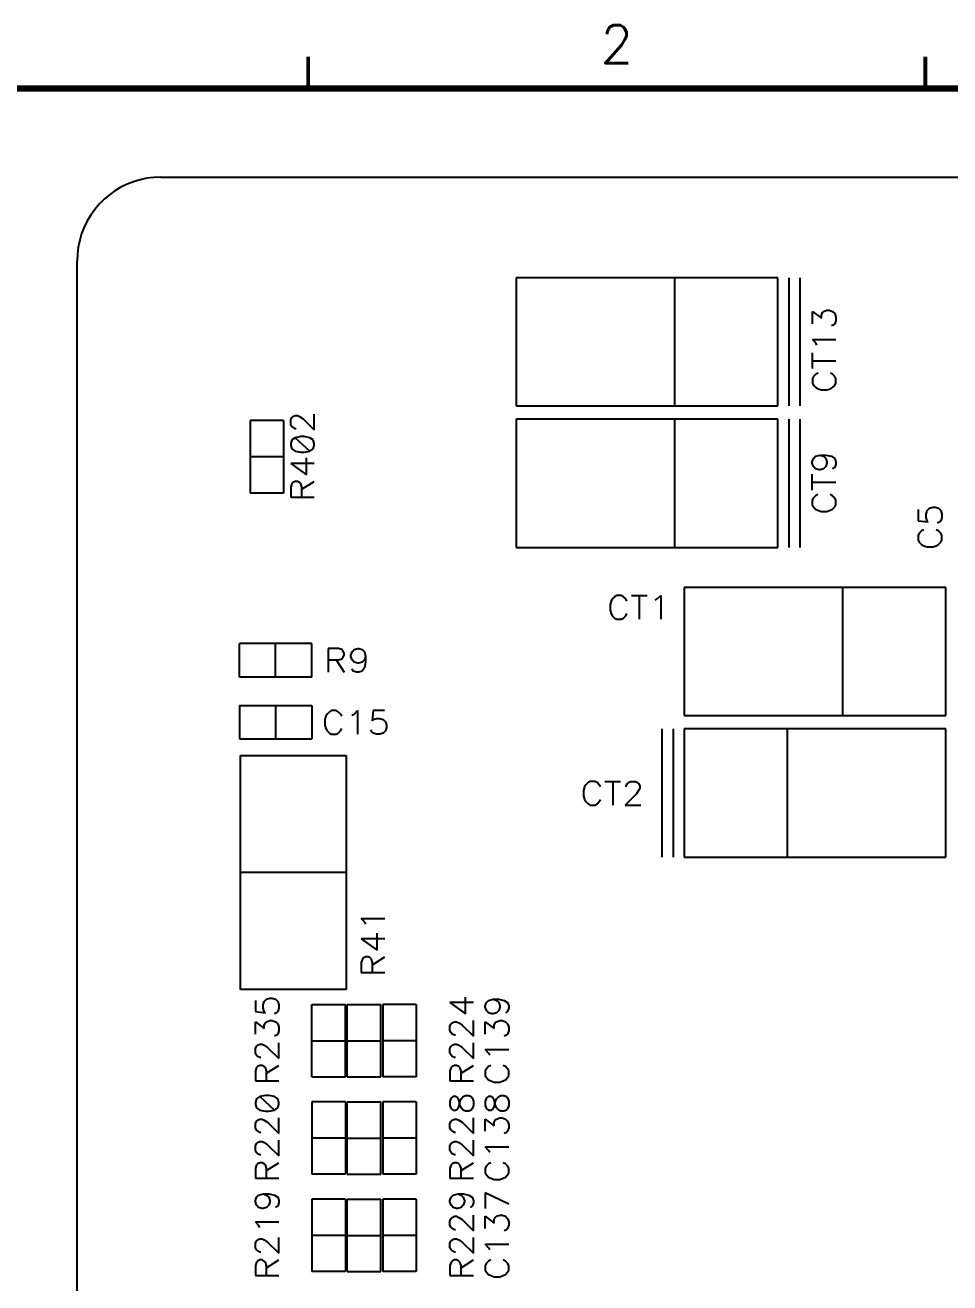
# Model space of a CAD drawing. Extents: x 295 to 953, y 10 to 290.
# Drawn here: x 518.4 to 591.4, y 190.7 to 290 of the extents above; entities that cross this region are included whole.
import ezdxf
from ezdxf.enums import TextEntityAlignment as Align

# ---------------------------------------------------------------- set-up
doc = ezdxf.new("R2010")
doc.units = 0
doc.header["$LTSCALE"] = 5
doc.header["$MEASUREMENT"] = 0
doc.layers.get('0').update_dxf_attribs({"linetype": 'CONTINUOUS', "lineweight": 25})
for name, color, linetype in [('DV-DPO-A6_BSK', 2, 'CONTINUOUS'), ('문자', 4, 'CONTINUOUS'), ('테두리', 3, 'CONTINUOUS')]:
    doc.layers.add(name, color=color, linetype=linetype)
doc.styles.get("Standard").update_dxf_attribs({"font": 'simplex.shx'})

# ---------------------------------------------------------------- blocks, each defined once
blk = doc.blocks.new('C')
at = {"layer": '테두리'}
for points, const_width in [([(63.75, 287.5), (63.75, 285)], 0.3), ([(112.5, 287.5), (112.5, 285)], 0.3), ([(15, 285), (15, 15), (405, 15), (405, 285), (15, 285)], 0.5)]:
    blk.add_lwpolyline(points, dxfattribs=dict(at, const_width=const_width))
at = {"layer": '문자'}
blk.add_text('2', height=3, dxfattribs=at).set_placement((88.125, 288.5), align=Align.MIDDLE)

msp = doc.modelspace()

# ---------------------------------------------------------------- linework, layer by layer
at = {"layer": 'DV-DPO-A6_BSK', "color": 7}
for p, q in [((525.937, 277.203), (525.467, 276.924)), ((526.428, 277.444), (525.937, 277.203)), ((526.937, 277.639), (526.428, 277.444)), ((527.462, 277.796), (526.937, 277.639)), ((527.993, 277.907), (527.462, 277.796)), ((528.535, 277.974), (527.993, 277.907)), ((529.077, 277.997), (528.535, 277.974)), ((529.077, 277.997), (845.877, 277.997)), ((524.612, 276.253), (524.227, 275.868)), ((525.026, 276.605), (524.612, 276.253)), ((525.467, 276.924), (525.026, 276.605)), ((523.869, 275.449), (523.556, 275.007)), ((524.227, 275.868), (523.869, 275.449)), ((523.277, 274.538), (523.036, 274.046)), ((523.556, 275.007), (523.277, 274.538)), ((522.835, 273.538), (522.684, 273.018)), ((523.036, 274.046), (522.835, 273.538)), ((522.567, 272.481), (522.5, 271.945)), ((522.684, 273.018), (522.567, 272.481)), ((522.5, 271.945), (522.478, 271.397)), ((522.478, 75.599), (522.478, 271.397)), ((577.832, 270.062), (557.151, 270.062)), ((557.151, 270.062), (557.151, 259.942)), ((569.691, 259.942), (569.691, 270.062)), ((577.832, 259.942), (577.832, 270.062)), ((578.71, 259.942), (578.71, 270.062)), ((579.593, 259.942), (579.593, 270.062)), ((580.554, 266.424), (580.554, 267.396)), ((580.554, 267.396), (581.263, 266.865)), ((581.263, 267.134), (581.353, 267.313)), ((581.263, 266.865), (581.263, 267.134)), ((581.353, 267.313), (581.442, 267.396)), ((581.442, 267.396), (581.705, 267.486)), ((581.705, 267.486), (581.884, 267.486)), ((581.884, 267.486), (582.146, 267.396)), ((582.146, 267.396), (582.325, 267.223)), ((582.325, 267.223), (582.414, 266.955)), ((582.236, 266.335), (582.062, 266.251)), ((582.325, 266.424), (582.236, 266.335)), ((582.414, 266.692), (582.325, 266.424)), ((582.414, 266.955), (582.414, 266.692)), ((580.822, 264.921), (580.554, 265.189)), ((580.554, 265.189), (582.414, 265.189)), ((580.911, 264.742), (580.822, 264.921)), ((580.554, 262.887), (580.554, 264.127)), ((580.554, 263.507), (582.414, 263.507)), ((580.643, 262.267), (580.554, 262.093)), ((580.822, 262.445), (580.643, 262.267)), ((581.001, 262.535), (580.822, 262.445)), ((582.146, 262.445), (581.973, 262.535)), ((582.325, 262.267), (582.146, 262.445)), ((582.414, 262.093), (582.325, 262.267)), ((580.554, 262.093), (580.554, 261.736)), ((580.554, 261.736), (580.643, 261.562)), ((580.643, 261.562), (580.822, 261.384)), ((580.822, 261.384), (581.001, 261.294)), ((581.001, 261.294), (581.263, 261.205)), ((581.263, 261.205), (581.705, 261.205)), ((581.705, 261.205), (581.973, 261.294)), ((581.973, 261.294), (582.146, 261.384)), ((582.146, 261.384), (582.325, 261.562)), ((582.325, 261.562), (582.414, 261.736)), ((582.414, 261.736), (582.414, 262.093)), ((539.521, 259.104), (539.7, 259.193)), ((539.7, 259.193), (539.879, 259.193)), ((539.879, 259.193), (540.052, 259.104)), ((541.203, 258.042), (541.203, 259.277)), ((557.151, 259.942), (577.832, 259.942)), ((536.135, 258.78), (536.135, 253.058)), ((538.778, 258.78), (536.135, 258.78)), ((538.778, 258.78), (538.778, 253.058)), ((539.348, 258.836), (539.437, 259.014)), ((539.348, 258.483), (539.348, 258.836)), ((539.437, 258.305), (539.348, 258.483)), ((539.437, 259.014), (539.521, 259.104)), ((539.521, 258.221), (539.437, 258.305)), ((539.7, 258.131), (539.521, 258.221)), ((540.052, 259.104), (540.32, 258.925)), ((540.32, 258.925), (541.203, 258.042)), ((577.832, 258.886), (557.151, 258.886)), ((557.151, 258.886), (557.151, 248.766)), ((569.691, 248.766), (569.691, 258.886)), ((577.832, 248.766), (577.832, 258.886)), ((578.71, 248.766), (578.71, 258.886)), ((579.593, 248.766), (579.593, 258.886)), ((539.437, 257.249), (539.348, 256.98)), ((539.7, 257.422), (539.437, 257.249)), ((539.789, 258.131), (539.7, 258.131)), ((540.141, 257.511), (539.7, 257.422)), ((539.7, 257.422), (540.851, 256.36)), ((540.409, 257.511), (540.141, 257.511)), ((540.851, 257.422), (540.409, 257.511)), ((541.114, 257.249), (540.851, 257.422)), ((541.203, 256.98), (541.114, 257.249)), ((539.348, 256.98), (539.348, 256.802)), ((539.348, 256.802), (539.437, 256.539)), ((539.437, 256.539), (539.7, 256.36)), ((539.7, 256.36), (540.141, 256.276)), ((540.141, 256.276), (540.409, 256.276)), ((540.409, 256.276), (540.851, 256.36)), ((540.851, 256.36), (541.114, 256.539)), ((541.114, 256.539), (541.203, 256.802)), ((541.203, 256.802), (541.203, 256.98)), ((538.778, 255.919), (536.135, 255.919)), ((541.203, 255.388), (539.348, 255.388)), ((539.348, 255.388), (540.583, 254.505)), ((540.583, 254.505), (540.583, 255.829)), ((580.542, 255.511), (580.632, 255.779)), ((580.542, 255.427), (580.542, 255.511)), ((580.632, 255.159), (580.542, 255.427)), ((580.632, 255.779), (580.811, 255.958)), ((580.811, 255.958), (581.168, 256.047)), ((581.168, 256.047), (581.431, 255.958)), ((581.168, 256.047), (581.61, 256.047)), ((581.431, 255.958), (581.61, 255.779)), ((581.61, 256.047), (582.057, 255.958)), ((581.61, 255.779), (581.699, 255.511)), ((581.699, 255.427), (581.61, 255.159)), ((581.699, 255.511), (581.699, 255.427)), ((582.057, 255.958), (582.325, 255.779)), ((582.325, 255.779), (582.409, 255.511)), ((582.409, 255.337), (582.325, 255.069)), ((582.409, 255.511), (582.409, 255.337)), ((580.542, 253.292), (580.542, 254.538)), ((580.811, 254.98), (580.632, 255.159)), ((581.079, 254.89), (580.811, 254.98)), ((581.168, 254.89), (581.079, 254.89)), ((581.431, 254.98), (581.168, 254.89)), ((581.61, 255.159), (581.431, 254.98)), ((582.325, 255.069), (582.146, 254.98)), ((539.437, 253.801), (539.348, 253.533)), ((539.348, 253.533), (539.348, 252.739)), ((539.521, 253.885), (539.437, 253.801)), ((539.7, 253.974), (539.521, 253.885)), ((539.879, 253.974), (539.7, 253.974)), ((540.052, 253.885), (539.879, 253.974)), ((540.141, 253.801), (540.052, 253.885)), ((540.231, 253.533), (540.141, 253.801)), ((540.231, 253.354), (541.203, 253.974)), ((540.231, 252.739), (540.231, 253.533)), ((580.542, 253.913), (582.409, 253.913)), ((538.778, 253.058), (536.135, 253.058)), ((539.348, 252.739), (541.203, 252.739)), ((580.632, 252.672), (580.542, 252.493)), ((580.542, 252.493), (580.542, 252.136)), ((580.811, 252.845), (580.632, 252.672)), ((580.99, 252.935), (580.811, 252.845)), ((582.146, 252.845), (581.967, 252.935)), ((582.325, 252.672), (582.146, 252.845)), ((582.409, 252.493), (582.325, 252.672)), ((582.409, 252.136), (582.409, 252.493)), ((580.542, 252.136), (580.632, 251.957)), ((580.632, 251.957), (580.811, 251.778)), ((580.811, 251.778), (580.99, 251.694)), ((580.99, 251.694), (581.258, 251.605)), ((581.258, 251.605), (581.699, 251.605)), ((581.699, 251.605), (581.967, 251.694)), ((581.967, 251.694), (582.146, 251.778)), ((582.146, 251.778), (582.325, 251.957)), ((582.325, 251.957), (582.409, 252.136)), ((588.908, 251.767), (588.908, 250.867)), ((589.534, 251.403), (589.623, 251.677)), ((589.534, 251.135), (589.534, 251.403)), ((589.623, 251.677), (589.802, 251.856)), ((589.802, 251.856), (590.076, 251.946)), ((590.076, 251.946), (590.254, 251.946)), ((590.254, 251.946), (590.523, 251.856)), ((590.523, 251.856), (590.701, 251.677)), ((590.701, 251.677), (590.791, 251.403)), ((590.791, 251.403), (590.791, 251.135)), ((588.908, 250.867), (589.712, 250.778)), ((589.623, 250.867), (589.534, 251.135)), ((589.712, 250.778), (589.623, 250.867)), ((590.612, 250.778), (590.433, 250.688)), ((590.701, 250.867), (590.612, 250.778)), ((590.791, 251.135), (590.701, 250.867)), ((588.997, 249.884), (588.908, 249.705)), ((588.908, 249.705), (588.908, 249.347)), ((588.908, 249.347), (588.997, 249.168)), ((589.176, 250.062), (588.997, 249.884)), ((589.355, 250.152), (589.176, 250.062)), ((590.523, 250.062), (590.344, 250.152)), ((590.701, 249.884), (590.523, 250.062)), ((590.791, 249.705), (590.701, 249.884)), ((590.701, 249.168), (590.791, 249.347)), ((590.791, 249.347), (590.791, 249.705)), ((557.151, 248.766), (577.832, 248.766)), ((588.997, 249.168), (589.176, 248.989)), ((589.176, 248.989), (589.355, 248.9)), ((589.355, 248.9), (589.623, 248.811)), ((589.623, 248.811), (590.076, 248.811)), ((590.076, 248.811), (590.344, 248.9)), ((590.344, 248.9), (590.523, 248.989)), ((590.523, 248.989), (590.701, 249.168)), ((591.104, 245.614), (570.423, 245.614)), ((570.423, 245.614), (570.423, 235.494)), ((582.962, 235.494), (582.962, 245.614)), ((591.104, 235.494), (591.104, 245.614)), ((564.661, 244.519), (564.572, 244.251)), ((564.751, 244.698), (564.661, 244.519)), ((564.93, 244.871), (564.751, 244.698)), ((565.103, 244.961), (564.93, 244.871)), ((565.46, 244.961), (565.103, 244.961)), ((565.639, 244.871), (565.46, 244.961)), ((565.818, 244.698), (565.639, 244.871)), ((565.902, 244.519), (565.818, 244.698)), ((566.26, 244.961), (567.506, 244.961)), ((566.88, 244.961), (566.88, 243.094)), ((568.126, 244.608), (568.305, 244.698)), ((568.305, 244.698), (568.573, 244.961)), ((568.573, 244.961), (568.573, 243.094)), ((564.572, 244.251), (564.572, 243.809)), ((564.572, 243.809), (564.661, 243.541)), ((564.661, 243.541), (564.751, 243.362)), ((564.751, 243.362), (564.93, 243.184)), ((565.639, 243.184), (565.818, 243.362)), ((565.818, 243.362), (565.902, 243.541)), ((564.93, 243.184), (565.103, 243.094)), ((565.103, 243.094), (565.46, 243.094)), ((565.46, 243.094), (565.639, 243.184)), ((541.013, 241.177), (535.296, 241.177)), ((535.296, 238.534), (535.296, 241.177)), ((538.152, 238.534), (538.152, 241.177)), ((541.013, 238.534), (541.013, 241.177)), ((543.114, 240.786), (542.309, 240.786)), ((542.309, 240.786), (542.309, 238.909)), ((543.382, 240.697), (543.114, 240.786)), ((543.472, 240.607), (543.382, 240.697)), ((543.561, 240.429), (543.472, 240.607)), ((543.561, 240.25), (543.561, 240.429)), ((544.103, 240.25), (544.193, 240.518)), ((544.193, 240.518), (544.371, 240.697)), ((544.371, 240.697), (544.64, 240.786)), ((544.64, 240.786), (544.729, 240.786)), ((544.729, 240.786), (544.997, 240.697)), ((544.997, 240.697), (545.176, 240.518)), ((545.176, 240.518), (545.265, 240.16)), ((542.309, 239.892), (543.114, 239.892)), ((542.935, 239.892), (543.561, 238.909)), ((543.114, 239.892), (543.382, 239.982)), ((543.382, 239.982), (543.472, 240.071)), ((543.472, 240.071), (543.561, 240.25)), ((544.103, 240.16), (544.103, 240.25)), ((544.193, 239.892), (544.103, 240.16)), ((544.371, 239.713), (544.193, 239.892)), ((544.64, 239.624), (544.371, 239.713)), ((544.729, 239.624), (544.64, 239.624)), ((544.997, 239.713), (544.729, 239.624)), ((545.176, 239.892), (544.997, 239.713)), ((545.265, 240.16), (545.176, 239.892)), ((545.265, 239.713), (545.176, 239.266)), ((545.265, 240.16), (545.265, 239.713)), ((541.013, 238.534), (535.296, 238.534)), ((544.282, 238.998), (544.193, 239.177)), ((544.55, 238.909), (544.282, 238.998)), ((544.729, 238.909), (544.55, 238.909)), ((544.997, 238.998), (544.729, 238.909)), ((545.176, 239.266), (544.997, 238.998)), ((535.296, 236.288), (541.013, 236.288)), ((535.296, 236.288), (535.296, 233.645)), ((538.152, 236.288), (538.152, 233.645)), ((541.013, 236.288), (541.013, 233.645)), ((542.131, 235.433), (542.047, 235.17)), ((542.22, 235.612), (542.131, 235.433)), ((542.399, 235.791), (542.22, 235.612)), ((542.578, 235.88), (542.399, 235.791)), ((542.93, 235.88), (542.578, 235.88)), ((543.108, 235.791), (542.93, 235.88)), ((543.287, 235.612), (543.108, 235.791)), ((543.377, 235.433), (543.287, 235.612)), ((544.176, 235.522), (544.355, 235.612)), ((544.355, 235.612), (544.617, 235.88)), ((544.617, 235.88), (544.617, 234.014)), ((545.863, 235.88), (545.774, 235.081)), ((546.752, 235.88), (545.863, 235.88)), ((570.423, 235.494), (591.104, 235.494)), ((542.047, 235.17), (542.047, 234.723)), ((542.047, 234.723), (542.131, 234.461)), ((542.131, 234.461), (542.22, 234.282)), ((543.287, 234.282), (543.377, 234.461)), ((545.774, 234.192), (545.685, 234.371)), ((545.774, 235.081), (545.863, 235.17)), ((545.863, 235.17), (546.126, 235.26)), ((546.126, 235.26), (546.394, 235.26)), ((546.394, 235.26), (546.662, 235.17)), ((546.662, 235.17), (546.836, 234.992)), ((546.836, 234.992), (546.925, 234.723)), ((546.925, 234.55), (546.836, 234.282)), ((546.925, 234.723), (546.925, 234.55)), ((568.662, 234.438), (568.662, 224.318)), ((569.545, 234.438), (569.545, 224.318)), ((591.104, 234.438), (570.423, 234.438)), ((570.423, 234.438), (570.423, 224.318)), ((578.564, 234.438), (578.564, 224.318)), ((591.104, 224.318), (591.104, 234.438)), ((535.296, 233.645), (541.013, 233.645)), ((542.22, 234.282), (542.399, 234.103)), ((542.399, 234.103), (542.578, 234.014)), ((542.578, 234.014), (542.93, 234.014)), ((542.93, 234.014), (543.108, 234.103)), ((543.108, 234.103), (543.287, 234.282)), ((545.863, 234.103), (545.774, 234.192)), ((546.126, 234.014), (545.863, 234.103)), ((546.394, 234.014), (546.126, 234.014)), ((546.662, 234.103), (546.394, 234.014)), ((546.836, 234.282), (546.662, 234.103)), ((535.369, 213.852), (535.369, 232.332)), ((535.369, 232.332), (543.734, 232.332)), ((543.734, 232.332), (543.734, 213.852)), ((562.566, 229.851), (562.476, 229.582)), ((562.476, 229.582), (562.476, 229.141)), ((562.655, 230.029), (562.566, 229.851)), ((562.834, 230.203), (562.655, 230.029)), ((563.007, 230.292), (562.834, 230.203)), ((563.365, 230.292), (563.007, 230.292)), ((563.544, 230.203), (563.365, 230.292)), ((563.723, 230.029), (563.544, 230.203)), ((563.806, 229.851), (563.723, 230.029)), ((564.164, 230.292), (565.41, 230.292)), ((564.784, 230.292), (564.784, 228.426)), ((565.852, 229.94), (565.941, 230.119)), ((565.852, 229.851), (565.852, 229.94)), ((565.941, 230.119), (566.03, 230.203)), ((566.03, 230.203), (566.209, 230.292)), ((566.209, 230.292), (566.561, 230.292)), ((566.561, 230.292), (566.74, 230.203)), ((566.83, 229.582), (566.651, 229.314)), ((566.74, 230.203), (566.83, 230.119)), ((566.83, 230.119), (566.919, 229.94)), ((566.919, 229.761), (566.83, 229.582)), ((566.919, 229.94), (566.919, 229.761)), ((562.476, 229.141), (562.566, 228.873)), ((562.566, 228.873), (562.655, 228.694)), ((562.655, 228.694), (562.834, 228.515)), ((562.834, 228.515), (563.007, 228.426)), ((563.007, 228.426), (563.365, 228.426)), ((563.365, 228.426), (563.544, 228.515)), ((563.544, 228.515), (563.723, 228.694)), ((563.723, 228.694), (563.806, 228.873)), ((566.651, 229.314), (565.762, 228.426)), ((565.762, 228.426), (567.008, 228.426)), ((570.423, 224.318), (591.104, 224.318)), ((543.734, 223.089), (535.369, 223.089)), ((545.193, 219.189), (544.925, 219.457)), ((544.925, 219.457), (546.791, 219.457)), ((545.277, 219.01), (545.193, 219.189)), ((546.791, 217.859), (544.925, 217.859)), ((544.925, 217.859), (546.165, 216.97)), ((546.165, 216.97), (546.165, 218.3)), ((545.014, 216.261), (544.925, 215.992)), ((544.925, 215.992), (544.925, 215.193)), ((545.103, 216.35), (545.014, 216.261)), ((545.277, 216.439), (545.103, 216.35)), ((545.455, 216.439), (545.277, 216.439)), ((545.634, 216.35), (545.455, 216.439)), ((545.724, 216.261), (545.634, 216.35)), ((545.813, 215.992), (545.724, 216.261)), ((545.813, 215.814), (546.791, 216.439)), ((545.813, 215.193), (545.813, 215.992)), ((544.925, 215.193), (546.791, 215.193)), ((543.734, 213.852), (535.369, 213.852)), ((536.554, 213.003), (536.554, 212.12)), ((537.174, 212.651), (537.258, 212.913)), ((537.174, 212.382), (537.174, 212.651)), ((537.258, 212.913), (537.437, 213.092)), ((537.437, 213.092), (537.699, 213.176)), ((537.699, 213.176), (537.878, 213.176)), ((537.878, 213.176), (538.146, 213.092)), ((538.146, 213.092), (538.32, 212.913)), ((538.32, 212.913), (538.409, 212.651)), ((538.409, 212.651), (538.409, 212.382)), ((541.024, 206.957), (541.024, 212.679)), ((541.024, 212.679), (543.667, 212.679)), ((543.667, 206.957), (543.667, 212.679)), ((543.818, 206.957), (543.818, 212.679)), ((543.818, 212.679), (546.461, 212.679)), ((546.461, 206.957), (546.461, 212.679)), ((546.612, 212.679), (546.612, 206.957)), ((549.255, 212.679), (546.612, 212.679)), ((549.255, 212.679), (549.255, 206.957)), ((553.776, 212.824), (551.921, 212.824)), ((551.921, 212.824), (553.156, 211.941)), ((553.156, 211.941), (553.156, 213.265)), ((554.715, 212.561), (554.804, 212.824)), ((554.715, 212.472), (554.715, 212.561)), ((554.804, 212.824), (554.977, 213.003)), ((554.977, 213.003), (555.335, 213.092)), ((555.335, 213.092), (555.598, 213.003)), ((555.335, 213.092), (555.776, 213.092)), ((555.598, 213.003), (555.776, 212.824)), ((555.776, 213.092), (556.218, 213.003)), ((555.776, 212.824), (555.86, 212.561)), ((555.86, 212.561), (555.86, 212.472)), ((556.218, 213.003), (556.481, 212.824)), ((556.481, 212.824), (556.57, 212.561)), ((556.57, 212.561), (556.57, 212.382)), ((536.554, 212.12), (537.347, 212.03)), ((537.258, 212.12), (537.174, 212.382)), ((537.347, 212.03), (537.258, 212.12)), ((538.23, 212.03), (538.057, 211.941)), ((538.32, 212.12), (538.23, 212.03)), ((538.409, 212.382), (538.32, 212.12)), ((554.804, 212.204), (554.715, 212.472)), ((554.977, 212.03), (554.804, 212.204)), ((555.246, 211.941), (554.977, 212.03)), ((555.335, 211.941), (555.246, 211.941)), ((555.598, 212.03), (555.335, 211.941)), ((555.776, 212.204), (555.598, 212.03)), ((555.86, 212.472), (555.776, 212.204)), ((556.481, 212.12), (556.307, 212.03)), ((556.57, 212.382), (556.481, 212.12)), ((536.554, 210.348), (536.554, 211.321)), ((536.554, 211.321), (537.258, 210.79)), ((537.258, 211.058), (537.347, 211.231)), ((537.258, 210.79), (537.258, 211.058)), ((537.347, 211.231), (537.437, 211.321)), ((537.437, 211.321), (537.699, 211.41)), ((537.699, 211.41), (537.878, 211.41)), ((537.878, 211.41), (538.146, 211.321)), ((538.146, 211.321), (538.32, 211.148)), ((538.32, 211.148), (538.409, 210.879)), ((538.409, 210.617), (538.32, 210.348)), ((538.409, 210.879), (538.409, 210.617)), ((551.921, 210.969), (552.01, 211.148)), ((551.921, 210.617), (551.921, 210.969)), ((552.01, 210.438), (551.921, 210.617)), ((552.01, 211.148), (552.094, 211.231)), ((552.094, 211.231), (552.273, 211.321)), ((552.273, 211.321), (552.452, 211.321)), ((552.452, 211.321), (552.625, 211.231)), ((552.625, 211.231), (552.893, 211.058)), ((552.893, 211.058), (553.776, 210.175)), ((553.776, 210.175), (553.776, 211.41)), ((554.715, 210.348), (554.715, 211.321)), ((554.715, 211.321), (555.419, 210.79)), ((555.419, 211.058), (555.508, 211.231)), ((555.419, 210.79), (555.419, 211.058)), ((555.508, 211.231), (555.598, 211.321)), ((555.598, 211.321), (555.86, 211.41)), ((555.86, 211.41), (556.039, 211.41)), ((556.039, 211.41), (556.307, 211.321)), ((556.307, 211.321), (556.481, 211.148)), ((556.481, 211.148), (556.57, 210.879)), ((556.57, 210.617), (556.481, 210.348)), ((556.57, 210.879), (556.57, 210.617)), ((536.727, 209.466), (536.906, 209.555)), ((536.906, 209.555), (537.085, 209.555)), ((537.085, 209.555), (537.258, 209.466)), ((538.23, 210.259), (538.057, 210.175)), ((538.32, 210.348), (538.23, 210.259)), ((538.409, 208.404), (538.409, 209.644)), ((541.024, 209.818), (543.667, 209.818)), ((543.818, 209.818), (546.461, 209.818)), ((549.255, 209.818), (546.612, 209.818)), ((552.094, 210.348), (552.01, 210.438)), ((552.273, 210.259), (552.094, 210.348)), ((552.094, 209.466), (552.273, 209.555)), ((552.362, 210.259), (552.273, 210.259)), ((552.273, 209.555), (552.452, 209.555)), ((552.452, 209.555), (552.625, 209.466)), ((553.776, 208.404), (553.776, 209.644)), ((556.391, 210.259), (556.218, 210.175)), ((556.481, 210.348), (556.391, 210.259)), ((536.554, 209.203), (536.643, 209.376)), ((536.554, 208.845), (536.554, 209.203)), ((536.643, 208.672), (536.554, 208.845)), ((536.643, 209.376), (536.727, 209.466)), ((536.727, 208.583), (536.643, 208.672)), ((536.906, 208.493), (536.727, 208.583)), ((537.258, 209.466), (537.526, 209.287)), ((537.526, 209.287), (538.409, 208.404)), ((551.921, 209.203), (552.01, 209.376)), ((551.921, 208.845), (551.921, 209.203)), ((552.01, 208.672), (551.921, 208.845)), ((552.01, 209.376), (552.094, 209.466)), ((552.094, 208.583), (552.01, 208.672)), ((552.273, 208.493), (552.094, 208.583)), ((552.625, 209.466), (552.893, 209.287)), ((552.893, 209.287), (553.776, 208.404)), ((554.977, 208.845), (554.715, 209.114)), ((554.715, 209.114), (556.57, 209.114)), ((555.067, 208.672), (554.977, 208.845)), ((536.643, 207.7), (536.554, 207.432)), ((536.727, 207.784), (536.643, 207.7)), ((536.906, 207.873), (536.727, 207.784)), ((536.995, 208.493), (536.906, 208.493)), ((537.085, 207.873), (536.906, 207.873)), ((537.258, 207.784), (537.085, 207.873)), ((537.347, 207.7), (537.258, 207.784)), ((537.437, 207.432), (537.347, 207.7)), ((537.437, 207.253), (538.409, 207.873)), ((552.01, 207.7), (551.921, 207.432)), ((552.094, 207.784), (552.01, 207.7)), ((552.273, 207.873), (552.094, 207.784)), ((552.362, 208.493), (552.273, 208.493)), ((552.452, 207.873), (552.273, 207.873)), ((552.625, 207.784), (552.452, 207.873)), ((552.714, 207.7), (552.625, 207.784)), ((552.804, 207.432), (552.714, 207.7)), ((552.804, 207.253), (553.776, 207.873)), ((554.804, 207.61), (554.715, 207.432)), ((554.977, 207.784), (554.804, 207.61)), ((555.156, 207.873), (554.977, 207.784)), ((556.307, 207.784), (556.128, 207.873)), ((556.481, 207.61), (556.307, 207.784)), ((556.57, 207.432), (556.481, 207.61)), ((536.554, 207.432), (536.554, 206.638)), ((536.554, 206.638), (538.409, 206.638)), ((537.437, 206.638), (537.437, 207.432)), ((541.024, 206.957), (543.667, 206.957)), ((543.818, 206.957), (546.461, 206.957)), ((549.255, 206.957), (546.612, 206.957)), ((551.921, 207.432), (551.921, 206.638)), ((551.921, 206.638), (553.776, 206.638)), ((552.804, 206.638), (552.804, 207.432)), ((554.715, 207.432), (554.715, 207.079)), ((554.715, 207.079), (554.804, 206.901)), ((554.804, 206.901), (554.977, 206.727)), ((554.977, 206.727), (555.156, 206.638)), ((555.156, 206.638), (555.419, 206.549)), ((555.419, 206.549), (555.86, 206.549)), ((555.86, 206.549), (556.128, 206.638)), ((556.128, 206.638), (556.307, 206.727)), ((556.307, 206.727), (556.481, 206.901)), ((556.481, 206.901), (556.57, 207.079)), ((556.57, 207.079), (556.57, 207.432)), ((536.643, 205.23), (536.554, 204.967)), ((536.554, 204.967), (536.554, 204.788)), ((536.554, 204.788), (536.643, 204.52)), ((536.906, 205.409), (536.643, 205.23)), ((537.347, 205.492), (536.906, 205.409)), ((536.906, 205.409), (538.057, 204.347)), ((537.615, 205.492), (537.347, 205.492)), ((538.057, 205.409), (537.615, 205.492)), ((538.32, 205.23), (538.057, 205.409)), ((538.409, 204.967), (538.32, 205.23)), ((538.32, 204.52), (538.409, 204.788)), ((538.409, 204.788), (538.409, 204.967)), ((541.024, 204.995), (541.024, 199.273)), ((543.667, 204.995), (541.024, 204.995)), ((543.667, 204.995), (543.667, 199.273)), ((543.818, 199.273), (543.818, 204.995)), ((543.818, 204.995), (546.461, 204.995)), ((546.461, 199.273), (546.461, 204.995)), ((546.612, 204.995), (546.612, 199.273)), ((549.255, 204.995), (546.612, 204.995)), ((549.255, 204.995), (549.255, 199.273)), ((552.01, 205.319), (551.921, 205.051)), ((551.921, 205.051), (551.921, 204.699)), ((551.921, 204.699), (552.01, 204.436)), ((552.183, 205.409), (552.01, 205.319)), ((552.362, 205.409), (552.183, 205.409)), ((552.541, 205.319), (552.362, 205.409)), ((552.625, 205.14), (552.541, 205.319)), ((552.541, 204.436), (552.625, 204.61)), ((552.714, 204.788), (552.625, 205.14)), ((552.625, 204.61), (552.714, 204.967)), ((552.714, 204.967), (552.804, 205.23)), ((552.804, 204.52), (552.714, 204.788)), ((552.804, 205.23), (552.982, 205.409)), ((552.982, 205.409), (553.156, 205.492)), ((553.156, 205.492), (553.424, 205.492)), ((553.424, 205.492), (553.597, 205.409)), ((553.597, 205.409), (553.687, 205.319)), ((553.687, 205.319), (553.776, 205.051)), ((553.776, 204.699), (553.687, 204.436)), ((553.776, 205.051), (553.776, 204.699)), ((554.804, 205.319), (554.715, 205.051)), ((554.715, 205.051), (554.715, 204.699)), ((554.715, 204.699), (554.804, 204.436)), ((554.977, 205.409), (554.804, 205.319)), ((555.156, 205.409), (554.977, 205.409)), ((555.335, 205.319), (555.156, 205.409)), ((555.419, 205.14), (555.335, 205.319)), ((555.335, 204.436), (555.419, 204.61)), ((555.508, 204.788), (555.419, 205.14)), ((555.419, 204.61), (555.508, 204.967)), ((555.508, 204.967), (555.598, 205.23)), ((555.598, 204.52), (555.508, 204.788)), ((555.598, 205.23), (555.776, 205.409)), ((555.776, 205.409), (555.95, 205.492)), ((555.95, 205.492), (556.218, 205.492)), ((556.218, 205.492), (556.391, 205.409)), ((556.391, 205.409), (556.481, 205.319)), ((556.481, 205.319), (556.57, 205.051)), ((556.57, 204.699), (556.481, 204.436)), ((556.57, 205.051), (556.57, 204.699)), ((536.643, 204.52), (536.906, 204.347)), ((536.727, 203.548), (536.906, 203.637)), ((536.906, 204.347), (537.347, 204.258)), ((536.906, 203.637), (537.085, 203.637)), ((537.085, 203.637), (537.258, 203.548)), ((537.347, 204.258), (537.615, 204.258)), ((537.615, 204.258), (538.057, 204.347)), ((538.057, 204.347), (538.32, 204.52)), ((538.409, 202.492), (538.409, 203.727)), ((552.01, 204.436), (552.183, 204.347)), ((552.094, 203.548), (552.273, 203.637)), ((552.183, 204.347), (552.362, 204.347)), ((552.273, 203.637), (552.452, 203.637)), ((552.362, 204.347), (552.541, 204.436)), ((552.452, 203.637), (552.625, 203.548)), ((552.982, 204.347), (552.804, 204.52)), ((553.156, 204.258), (552.982, 204.347)), ((553.424, 204.258), (553.156, 204.258)), ((553.597, 204.347), (553.424, 204.258)), ((553.687, 204.436), (553.597, 204.347)), ((553.776, 202.492), (553.776, 203.727)), ((554.715, 202.665), (554.715, 203.637)), ((554.715, 203.637), (555.419, 203.106)), ((554.804, 204.436), (554.977, 204.347)), ((554.977, 204.347), (555.156, 204.347)), ((555.156, 204.347), (555.335, 204.436)), ((555.508, 203.548), (555.598, 203.637)), ((555.776, 204.347), (555.598, 204.52)), ((555.598, 203.637), (555.86, 203.727)), ((555.95, 204.258), (555.776, 204.347)), ((555.86, 203.727), (556.039, 203.727)), ((556.218, 204.258), (555.95, 204.258)), ((556.039, 203.727), (556.307, 203.637)), ((556.391, 204.347), (556.218, 204.258)), ((556.307, 203.637), (556.481, 203.464)), ((556.481, 204.436), (556.391, 204.347)), ((536.554, 203.285), (536.643, 203.464)), ((536.554, 202.933), (536.554, 203.285)), ((536.643, 202.754), (536.554, 202.933)), ((536.643, 203.464), (536.727, 203.548)), ((536.727, 202.665), (536.643, 202.754)), ((536.906, 202.576), (536.727, 202.665)), ((536.995, 202.576), (536.906, 202.576)), ((537.258, 203.548), (537.526, 203.375)), ((537.526, 203.375), (538.409, 202.492)), ((551.921, 203.285), (552.01, 203.464)), ((551.921, 202.933), (551.921, 203.285)), ((552.01, 202.754), (551.921, 202.933)), ((552.01, 203.464), (552.094, 203.548)), ((552.094, 202.665), (552.01, 202.754)), ((552.273, 202.576), (552.094, 202.665)), ((552.362, 202.576), (552.273, 202.576)), ((552.625, 203.548), (552.893, 203.375)), ((552.893, 203.375), (553.776, 202.492)), ((555.419, 203.375), (555.508, 203.548)), ((555.419, 203.106), (555.419, 203.375)), ((556.391, 202.576), (556.218, 202.492)), ((556.481, 202.665), (556.391, 202.576)), ((556.481, 203.464), (556.57, 203.196)), ((556.57, 202.933), (556.481, 202.665)), ((556.57, 203.196), (556.57, 202.933)), ((536.554, 201.519), (536.643, 201.693)), ((536.643, 201.693), (536.727, 201.782)), ((536.727, 201.782), (536.906, 201.871)), ((536.906, 201.871), (537.085, 201.871)), ((537.085, 201.871), (537.258, 201.782)), ((537.258, 201.782), (537.526, 201.603)), ((537.526, 201.603), (538.409, 200.72)), ((538.409, 200.72), (538.409, 201.961)), ((543.667, 202.134), (541.024, 202.134)), ((543.818, 202.134), (546.461, 202.134)), ((549.255, 202.134), (546.612, 202.134)), ((551.921, 201.519), (552.01, 201.693)), ((552.01, 201.693), (552.094, 201.782)), ((552.094, 201.782), (552.273, 201.871)), ((552.273, 201.871), (552.452, 201.871)), ((552.452, 201.871), (552.625, 201.782)), ((552.625, 201.782), (552.893, 201.603)), ((552.893, 201.603), (553.776, 200.72)), ((553.776, 200.72), (553.776, 201.961)), ((536.554, 201.162), (536.554, 201.519)), ((536.643, 200.989), (536.554, 201.162)), ((536.727, 200.899), (536.643, 200.989)), ((536.906, 200.81), (536.727, 200.899)), ((536.995, 200.81), (536.906, 200.81)), ((551.921, 201.162), (551.921, 201.519)), ((552.01, 200.989), (551.921, 201.162)), ((552.094, 200.899), (552.01, 200.989)), ((552.273, 200.81), (552.094, 200.899)), ((552.362, 200.81), (552.273, 200.81)), ((554.977, 201.162), (554.715, 201.43)), ((554.715, 201.43), (556.57, 201.43)), ((555.067, 200.989), (554.977, 201.162)), ((536.643, 200.016), (536.554, 199.748)), ((536.554, 199.748), (536.554, 198.955)), ((536.727, 200.1), (536.643, 200.016)), ((536.906, 200.189), (536.727, 200.1)), ((537.085, 200.189), (536.906, 200.189)), ((537.258, 200.1), (537.085, 200.189)), ((537.347, 200.016), (537.258, 200.1)), ((537.437, 199.748), (537.347, 200.016)), ((537.437, 199.569), (538.409, 200.189)), ((537.437, 198.955), (537.437, 199.748)), ((552.01, 200.016), (551.921, 199.748)), ((551.921, 199.748), (551.921, 198.955)), ((552.094, 200.1), (552.01, 200.016)), ((552.273, 200.189), (552.094, 200.1)), ((552.452, 200.189), (552.273, 200.189)), ((552.625, 200.1), (552.452, 200.189)), ((552.714, 200.016), (552.625, 200.1)), ((552.804, 199.748), (552.714, 200.016)), ((552.804, 199.569), (553.776, 200.189)), ((552.804, 198.955), (552.804, 199.748)), ((554.804, 199.927), (554.715, 199.748)), ((554.715, 199.748), (554.715, 199.396)), ((554.977, 200.1), (554.804, 199.927)), ((555.156, 200.189), (554.977, 200.1)), ((556.307, 200.1), (556.128, 200.189)), ((556.481, 199.927), (556.307, 200.1)), ((556.57, 199.748), (556.481, 199.927)), ((556.57, 199.396), (556.57, 199.748)), ((536.554, 198.955), (538.409, 198.955)), ((543.667, 199.273), (541.024, 199.273)), ((543.818, 199.273), (546.461, 199.273)), ((549.255, 199.273), (546.612, 199.273)), ((551.921, 198.955), (553.776, 198.955)), ((554.715, 199.396), (554.804, 199.217)), ((554.804, 199.217), (554.977, 199.044)), ((554.977, 199.044), (555.156, 198.955)), ((555.156, 198.955), (555.419, 198.865)), ((555.419, 198.865), (555.86, 198.865)), ((555.86, 198.865), (556.128, 198.955)), ((556.128, 198.955), (556.307, 199.044)), ((556.307, 199.044), (556.481, 199.217)), ((556.481, 199.217), (556.57, 199.396)), ((536.643, 197.457), (536.816, 197.636)), ((536.816, 197.636), (537.174, 197.725)), ((537.174, 197.725), (537.437, 197.636)), ((537.174, 197.725), (537.615, 197.725)), ((537.437, 197.636), (537.615, 197.457)), ((537.615, 197.725), (538.057, 197.636)), ((538.057, 197.636), (538.32, 197.457)), ((552.01, 197.457), (552.183, 197.636)), ((552.183, 197.636), (552.541, 197.725)), ((552.541, 197.725), (552.804, 197.636)), ((552.541, 197.725), (552.982, 197.725)), ((552.804, 197.636), (552.982, 197.457)), ((552.982, 197.725), (553.424, 197.636)), ((553.424, 197.636), (553.687, 197.457)), ((556.57, 196.926), (554.715, 197.809)), ((554.715, 197.809), (554.715, 196.574)), ((536.554, 197.194), (536.643, 197.457)), ((536.554, 197.105), (536.554, 197.194)), ((536.643, 196.837), (536.554, 197.105)), ((536.816, 196.663), (536.643, 196.837)), ((537.085, 196.574), (536.816, 196.663)), ((537.437, 196.663), (537.174, 196.574)), ((537.615, 196.837), (537.437, 196.663)), ((537.615, 197.457), (537.699, 197.194)), ((537.699, 197.105), (537.615, 196.837)), ((537.699, 197.194), (537.699, 197.105)), ((538.32, 196.753), (538.146, 196.663)), ((538.32, 197.457), (538.409, 197.194)), ((538.409, 197.015), (538.32, 196.753)), ((538.409, 197.194), (538.409, 197.015)), ((541.024, 197.312), (541.024, 191.59)), ((543.667, 197.312), (541.024, 197.312)), ((543.667, 197.312), (543.667, 191.59)), ((543.818, 191.59), (543.818, 197.312)), ((543.818, 197.312), (546.461, 197.312)), ((546.461, 191.59), (546.461, 197.312)), ((546.612, 197.312), (546.612, 191.59)), ((549.255, 197.312), (546.612, 197.312)), ((549.255, 197.312), (549.255, 191.59)), ((551.921, 197.194), (552.01, 197.457)), ((551.921, 197.105), (551.921, 197.194)), ((552.01, 196.837), (551.921, 197.105)), ((552.183, 196.663), (552.01, 196.837)), ((552.452, 196.574), (552.183, 196.663)), ((552.804, 196.663), (552.541, 196.574)), ((552.982, 196.837), (552.804, 196.663)), ((552.982, 197.457), (553.066, 197.194)), ((553.066, 197.105), (552.982, 196.837)), ((553.066, 197.194), (553.066, 197.105)), ((553.687, 196.753), (553.513, 196.663)), ((553.687, 197.457), (553.776, 197.194)), ((553.776, 197.015), (553.687, 196.753)), ((553.776, 197.194), (553.776, 197.015)), ((537.174, 196.574), (537.085, 196.574)), ((551.921, 195.602), (552.01, 195.781)), ((552.01, 195.781), (552.094, 195.864)), ((552.094, 195.864), (552.273, 195.954)), ((552.273, 195.954), (552.452, 195.954)), ((552.541, 196.574), (552.452, 196.574)), ((552.452, 195.954), (552.625, 195.864)), ((552.625, 195.864), (552.893, 195.691)), ((552.893, 195.691), (553.776, 194.808)), ((553.776, 194.808), (553.776, 196.043)), ((554.715, 194.981), (554.715, 195.954)), ((554.715, 195.954), (555.419, 195.423)), ((555.419, 195.691), (555.508, 195.864)), ((555.419, 195.423), (555.419, 195.691)), ((555.508, 195.864), (555.598, 195.954)), ((555.598, 195.954), (555.86, 196.043)), ((555.86, 196.043), (556.039, 196.043)), ((556.039, 196.043), (556.307, 195.954)), ((556.307, 195.954), (556.481, 195.781)), ((556.481, 195.781), (556.57, 195.512)), ((536.816, 195.25), (536.554, 195.512)), ((536.554, 195.512), (538.409, 195.512)), ((536.906, 195.071), (536.816, 195.25)), ((551.921, 195.25), (551.921, 195.602)), ((552.01, 195.071), (551.921, 195.25)), ((552.094, 194.981), (552.01, 195.071)), ((552.273, 194.892), (552.094, 194.981)), ((552.362, 194.892), (552.273, 194.892)), ((556.391, 194.892), (556.218, 194.808)), ((556.481, 194.981), (556.391, 194.892)), ((556.57, 195.25), (556.481, 194.981)), ((556.57, 195.512), (556.57, 195.25)), ((536.554, 193.836), (536.643, 194.009)), ((536.554, 193.478), (536.554, 193.836)), ((536.643, 194.009), (536.727, 194.099)), ((536.727, 194.099), (536.906, 194.188)), ((536.906, 194.188), (537.085, 194.188)), ((537.085, 194.188), (537.258, 194.099)), ((537.258, 194.099), (537.526, 193.92)), ((537.526, 193.92), (538.409, 193.037)), ((538.409, 193.037), (538.409, 194.277)), ((543.667, 194.451), (541.024, 194.451)), ((543.818, 194.451), (546.461, 194.451)), ((549.255, 194.451), (546.612, 194.451)), ((551.921, 193.836), (552.01, 194.009)), ((551.921, 193.478), (551.921, 193.836)), ((552.01, 194.009), (552.094, 194.099)), ((552.094, 194.099), (552.273, 194.188)), ((552.273, 194.188), (552.452, 194.188)), ((552.452, 194.188), (552.625, 194.099)), ((552.625, 194.099), (552.893, 193.92)), ((552.893, 193.92), (553.776, 193.037)), ((553.776, 193.037), (553.776, 194.277)), ((554.977, 193.478), (554.715, 193.747)), ((554.715, 193.747), (556.57, 193.747)), ((536.643, 193.305), (536.554, 193.478)), ((536.727, 193.216), (536.643, 193.305)), ((536.906, 193.126), (536.727, 193.216)), ((536.995, 193.126), (536.906, 193.126)), ((552.01, 193.305), (551.921, 193.478)), ((552.094, 193.216), (552.01, 193.305)), ((552.273, 193.126), (552.094, 193.216)), ((552.362, 193.126), (552.273, 193.126)), ((555.067, 193.305), (554.977, 193.478)), ((536.643, 192.333), (536.554, 192.065)), ((536.554, 192.065), (536.554, 191.271)), ((536.727, 192.417), (536.643, 192.333)), ((536.906, 192.506), (536.727, 192.417)), ((537.085, 192.506), (536.906, 192.506)), ((537.258, 192.417), (537.085, 192.506)), ((537.347, 192.333), (537.258, 192.417)), ((537.437, 192.065), (537.347, 192.333)), ((537.437, 191.886), (538.409, 192.506)), ((537.437, 191.271), (537.437, 192.065)), ((552.01, 192.333), (551.921, 192.065)), ((551.921, 192.065), (551.921, 191.271)), ((552.094, 192.417), (552.01, 192.333)), ((552.273, 192.506), (552.094, 192.417)), ((552.452, 192.506), (552.273, 192.506)), ((552.625, 192.417), (552.452, 192.506)), ((552.714, 192.333), (552.625, 192.417)), ((552.804, 192.065), (552.714, 192.333)), ((552.804, 191.886), (553.776, 192.506)), ((552.804, 191.271), (552.804, 192.065)), ((554.804, 192.243), (554.715, 192.065)), ((554.715, 192.065), (554.715, 191.712)), ((554.715, 191.712), (554.804, 191.534)), ((554.977, 192.417), (554.804, 192.243)), ((555.156, 192.506), (554.977, 192.417)), ((556.307, 192.417), (556.128, 192.506)), ((556.481, 192.243), (556.307, 192.417)), ((556.57, 192.065), (556.481, 192.243)), ((556.481, 191.534), (556.57, 191.712)), ((556.57, 191.712), (556.57, 192.065)), ((536.554, 191.271), (538.409, 191.271)), ((543.667, 191.59), (541.024, 191.59)), ((543.818, 191.59), (546.461, 191.59)), ((549.255, 191.59), (546.612, 191.59)), ((551.921, 191.271), (553.776, 191.271)), ((554.804, 191.534), (554.977, 191.36)), ((554.977, 191.36), (555.156, 191.271)), ((555.156, 191.271), (555.419, 191.182)), ((555.419, 191.182), (555.86, 191.182)), ((555.86, 191.182), (556.128, 191.271)), ((556.128, 191.271), (556.307, 191.36)), ((556.307, 191.36), (556.481, 191.534))]:
    msp.add_line(p, q, dxfattribs=at)

# ---------------------------------------------------------------- block references
msp.add_blockref('C', (476.978, 0))

doc.saveas('drawing.dxf')
